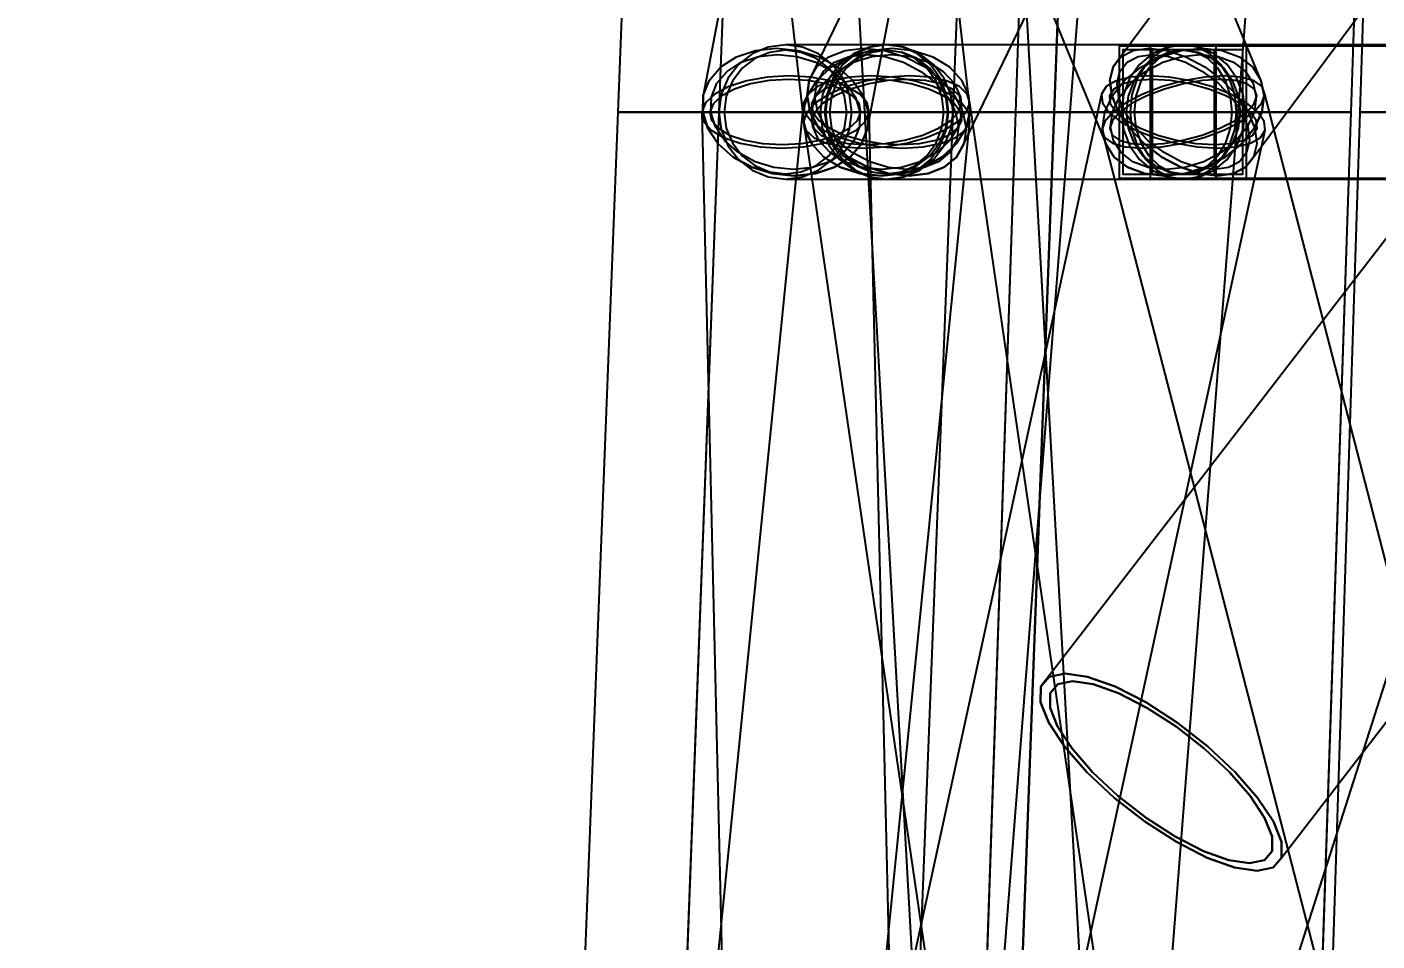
# Model space of a CAD drawing. Header units: millimetres. Extents: x -123812 to 252100, y -3000 to 639000.
# Drawn here: x -11298 to -7207, y 492488 to 495258 of the extents above; entities that cross this region are included whole.
import ezdxf

# ---------------------------------------------------------------- set-up
doc = ezdxf.new("R2010")
doc.units = ezdxf.units.MM
for name, color, linetype, lineweight in [('D-STR-ANTN', 7, 'Continuous', 25), ('D-STR-DIM', 7, 'Continuous', 13), ('D-STR-STRC', 7, 'Continuous', 25)]:
    doc.layers.add(name, color=color, linetype=linetype, lineweight=lineweight)
doc.styles.add('OpenSansCondensed-Light', font='OpenSansCondensed-Light.ttf')
doc.styles.add('TOWER_UNICODE', font='Arial Unicode.ttf')
doc.dimstyles.new('EZDXF', dxfattribs={"dimtxt": 0.25, "dimasz": 0.175, "dimexe": 0.375, "dimexo": 0.125, "dimgap": 0.1, "dimtad": 1, "dimlfac": 100, "dimzin": 12, "dimdsep": 46, "dimtxsty": 'OpenSansCondensed-Light', "dimblk": 'ARCHTICK', "dimcen": 2.5, "dimazin": 3, "dimtfac": 0.5, "dimtmove": 2, "dimatfit": 3})

# ---------------------------------------------------------------- blocks, each defined once
blk = doc.blocks.new('_ARCHTICK')
at = {"color": 0, "linetype": 'BYBLOCK', "const_width": 0.15}
blk.add_lwpolyline([(-0.5, -0.5), (0.5, 0.5)], dxfattribs=at)

msp = doc.modelspace()

# ---------------------------------------------------------------- linework, layer by layer
at = {"layer": 'D-STR-ANTN'}
msp.add_lwpolyline([(-2443, 500759.2), (-8226.2, 493259.2), (-8226.5, 493211.6), (-8202, 493149.6), (-8154.3, 493077.4), (-8086.6, 493000), (-8003.6, 492922.6), (-7910.9, 492850.4), (-7814.9, 492788.4), (-7722, 492740.8), (-7638.7, 492711), (-7570.5, 492700.8), (-7522.2, 492711), (-7497, 492740.8), (-1713.9, 500240.8)], dxfattribs=at)
msp.add_lwpolyline([(-2443, 500759.2), (-8226.2, 493259.2), (-8226.5, 493211.6), (-8202, 493149.6), (-8154.3, 493077.4), (-8086.6, 493000), (-8003.6, 492922.6), (-7910.9, 492850.4), (-7814.9, 492788.4), (-7722, 492740.8), (-7638.7, 492711), (-7570.5, 492700.8), (-7522.2, 492711), (-7497, 492740.8), (-1713.9, 500240.8)], dxfattribs=at)
for points in [[(-8086.6, 493000), (-8003.6, 492922.6), (-7910.9, 492850.4), (-7814.9, 492788.4), (-7722, 492740.8), (-7638.7, 492711), (-7570.5, 492700.8), (-7522.2, 492711), (-7497, 492740.8), (-7496.7, 492788.4), (-7521.2, 492850.4), (-7568.9, 492922.6), (-7636.6, 493000), (-7719.6, 493077.4), (-7812.3, 493149.6), (-7908.3, 493211.6), (-8001.2, 493259.2), (-8084.5, 493289), (-8152.6, 493299.2), (-8201, 493289), (-8226.2, 493259.2), (-8226.5, 493211.6), (-8202, 493149.6), (-8154.3, 493077.4)], [(-7636.6, 493000), (-7568.9, 492922.6), (-7521.2, 492850.4), (-7496.7, 492788.4), (-7497, 492740.8), (-7522.2, 492711), (-7570.5, 492700.8), (-7638.7, 492711), (-7722, 492740.8), (-7814.9, 492788.4), (-7910.9, 492850.4), (-8003.6, 492922.6), (-8086.6, 493000), (-8154.3, 493077.4), (-8202, 493149.6), (-8226.5, 493211.6), (-8226.2, 493259.2), (-8201, 493289), (-8152.6, 493299.2), (-8084.5, 493289), (-8001.2, 493259.2), (-7908.3, 493211.6), (-7812.3, 493149.6), (-7719.6, 493077.4)], [(-8069.1, 493000), (-7992.5, 492928.6), (-7907.1, 492862), (-7818.5, 492804.9), (-7732.9, 492761), (-7656, 492733.4), (-7593.2, 492724), (-7548.6, 492733.4), (-7525.4, 492761), (-7525.1, 492804.9), (-7547.7, 492862), (-7591.7, 492928.6), (-7654.1, 493000), (-7730.6, 493071.4), (-7816.1, 493138), (-7904.7, 493195.1), (-7990.3, 493239), (-8067.2, 493266.6), (-8130, 493276), (-8174.6, 493266.6), (-8197.8, 493239), (-8198.1, 493195.1), (-8175.5, 493138), (-8131.5, 493071.4)], [(-7654.1, 493000), (-7591.7, 492928.6), (-7547.7, 492862), (-7525.1, 492804.9), (-7525.4, 492761), (-7548.6, 492733.4), (-7593.2, 492724), (-7656, 492733.4), (-7732.9, 492761), (-7818.5, 492804.9), (-7907.1, 492862), (-7992.5, 492928.6), (-8069.1, 493000), (-8131.5, 493071.4), (-8175.5, 493138), (-8198.1, 493195.1), (-8197.8, 493239), (-8174.6, 493266.6), (-8130, 493276), (-8067.2, 493266.6), (-7990.3, 493239), (-7904.7, 493195.1), (-7816.1, 493138), (-7730.6, 493071.4)]]:
    msp.add_lwpolyline(points, close=True, dxfattribs=at)
at = {"layer": 'D-STR-STRC'}
for points in [[(-6521.8, 497136.5), (-8007.1, 495136.5), (-8016.6, 495096.6), (-8010.9, 495050), (-7990.5, 495000), (-7956.7, 494950), (-7911.9, 494903.4), (-7859, 494863.5), (-7801.7, 494832.8), (-7743.9, 494813.5), (-7689.5, 494806.9), (-7642.3, 494813.5), (-7605.4, 494832.8), (-7581.4, 494863.5), (-6096.1, 496863.5)], [(-7961.3, 497096.6), (-8927.7, 495096.6), (-8934.4, 495050), (-8924.7, 495000), (-8899.2, 494950), (-8859.6, 494903.4), (-8808.7, 494863.5), (-8750, 494832.8), (-8687.4, 494813.5), (-8625.2, 494806.9), (-8567.6, 494813.5), (-8518.7, 494832.8), (-8481.6, 494863.5), (-8458.9, 494903.4), (-7492.5, 496903.4)], [(-8853.1, 496903.4), (-8029.2, 494903.4), (-8003.4, 494863.5), (-7963.4, 494832.8), (-7911.9, 494813.5), (-7852.3, 494806.9), (-7788.8, 494813.5), (-7725.7, 494832.8), (-7667.2, 494863.5), (-7617.4, 494903.4), (-7579.6, 494950), (-7556.5, 495000), (-7549.6, 495050), (-7559.3, 495096.6), (-8383.3, 497096.6)], [(-9191.4, 474980.4), (-7473.6, 496980.4), (-7482.3, 496986.8), (-7507.6, 496994.1), (-7547.8, 497001.8), (-7600.3, 497009.4), (-7661.3, 497016.4), (-7726.9, 497022.2), (-7792.4, 497026.5), (-7853.5, 497029), (-7905.9, 497029.6), (-7946.2, 497028.1), (-7971.5, 497024.7), (-7980.1, 497019.6), (-9697.8, 475019.6)], [(-8867.2, 497050), (-9249, 495050), (-9250.6, 495000), (-9235.1, 494950), (-9203.6, 494903.4), (-9158.2, 494863.5), (-9102, 494832.8), (-9038.9, 494813.5), (-8973.1, 494806.9), (-8909.1, 494813.5), (-8851.4, 494832.8), (-8803.8, 494863.5), (-8769.5, 494903.4), (-8751, 494950), (-8369.2, 496950)], [(-9170.6, 496950), (-8941.7, 494950), (-8920.3, 494903.4), (-8883.5, 494863.5), (-8833.7, 494832.8), (-8774.3, 494813.5), (-8709.5, 494806.9), (-8643.5, 494813.5), (-8580.9, 494832.8), (-8526, 494863.5), (-8482.5, 494903.4), (-8453.3, 494950), (-8440.5, 495000), (-8445, 495050), (-8673.9, 497050)], [(-7132.3, 475014.1), (-8364.6, 497014.1), (-8373.2, 497019.4), (-8398.6, 497023.4), (-8438.9, 497025.9), (-8491.4, 497026.5), (-8552.6, 497025.4), (-8618.2, 497022.5), (-8683.8, 497018.1), (-8745, 497012.4), (-8797.5, 497005.9), (-8837.8, 496999), (-8863.2, 496992.2), (-8871.8, 496985.9), (-7639.6, 474985.9)], [(-6364, 495203.2), (-7794.2, 495203.2), (-7836, 495196.3), (-7874.8, 495176), (-7908.2, 495143.7), (-7933.8, 495101.6), (-7949.9, 495052.6), (-7955.4, 495000), (-7949.9, 494947.4), (-7933.8, 494898.4), (-7908.2, 494856.3), (-7874.8, 494824), (-7836, 494803.7), (-7794.2, 494796.8), (-6364, 494796.8)], [(-6364, 495203.2), (-7794.2, 495203.2), (-7836, 495196.3), (-7874.8, 495176), (-7908.2, 495143.7), (-7933.8, 495101.6), (-7949.9, 495052.6), (-7955.4, 495000), (-7949.9, 494947.4), (-7933.8, 494898.4), (-7908.2, 494856.3), (-7874.8, 494824), (-7836, 494803.7), (-7794.2, 494796.8), (-6364, 494796.8)], [(-8942.1, 489971.7), (-8441, 494971.7), (-8445, 495000), (-8466, 495028.3), (-8502.4, 495054.6), (-8551.8, 495077.3), (-8610.9, 495094.6), (-8675.6, 495105.5), (-8741.6, 495109.3), (-8804.2, 495105.5), (-8859.3, 495094.6), (-8903, 495077.3), (-8932.5, 495054.6), (-8945.7, 495028.3), (-9446.8, 490028.3)], [(-8627.5, 490000), (-8746.3, 495000), (-8752, 495028.3), (-8774.6, 495054.6), (-8812.5, 495077.3), (-8863.3, 495094.6), (-8923.3, 495105.5), (-8988.6, 495109.3), (-9054.6, 495105.5), (-9116.9, 495094.6), (-9171.3, 495077.3), (-9214, 495054.6), (-9242.1, 495028.3), (-9253.7, 495000), (-9134.8, 490000)], [(-8633.1, 489945.4), (-7546.2, 494945.4), (-7548.8, 494971.7), (-7568.2, 495000), (-7603, 495028.3), (-7650.8, 495054.6), (-7708.4, 495077.3), (-7771.8, 495094.6), (-7836.8, 495105.5), (-7898.8, 495109.3), (-7953.8, 495105.5), (-7997.8, 495094.6), (-8028, 495077.3), (-8042.3, 495054.6), (-9129.2, 490054.6)], [(-7710.9, 490028.3), (-8441.6, 495028.3), (-8448.8, 495054.6), (-8472.7, 495077.3), (-8511.6, 495094.6), (-8562.8, 495105.5), (-8623, 495109.3), (-8688, 495105.5), (-8753.3, 495094.6), (-8814.6, 495077.3), (-8867.5, 495054.6), (-8908.7, 495028.3), (-8935.1, 495000), (-8945.1, 494971.7), (-8214.3, 489971.7)], [(-7720.7, 489922.7), (-6122, 494922.7), (-6123.9, 494945.4), (-6142.2, 494971.7), (-6175.6, 495000), (-6221.9, 495028.3), (-6277.8, 495054.6), (-6339.6, 495077.3), (-6403, 495094.6), (-6463.8, 495105.5), (-6517.8, 495109.3), (-6561.3, 495105.5), (-6591.4, 495094.6), (-6605.9, 495077.3), (-8204.6, 490077.3)], [(-6254.5, 490054.6), (-7547.2, 495054.6), (-7555.4, 495077.3), (-7579.8, 495094.6), (-7618.8, 495105.5), (-7669.8, 495109.3), (-7729.3, 495105.5), (-7793.2, 495094.6), (-7857.1, 495077.3), (-7916.8, 495054.6), (-7968.1, 495028.3), (-8007.6, 495000), (-8032.5, 494971.7), (-8041.2, 494945.4), (-6748.4, 489945.4)]]:
    msp.add_lwpolyline(points, dxfattribs=at)
for points in [[(-9508.2, 495000), (-8491.8, 495000), (-8414.2, 497000), (-9430.2, 497000)], [(-9201.8, 495000), (-8184.9, 495000), (-8110.2, 497000), (-9126.2, 497000)], [(-9201.5, 495000), (-8185.1, 495000), (-8110.2, 497000), (-9126.2, 497000)], [(-8302.7, 495000), (-7285.8, 495000), (-7218.9, 497000), (-8234.9, 497000)], [(-8302.4, 495000), (-7286, 495000), (-7218.9, 497000), (-8234.9, 497000)], [(-7259.6, 495000), (-6242.7, 495000), (-6179.6, 497000), (-7195.6, 497000)], [(-8749.4, 495000), (-8751, 494950), (-8769.5, 494903.4), (-8803.8, 494863.5), (-8851.4, 494832.8), (-8909.1, 494813.5), (-8973.1, 494806.9), (-9038.9, 494813.5), (-9102, 494832.8), (-9158.2, 494863.5), (-9203.6, 494903.4), (-9235.1, 494950), (-9250.6, 495000), (-9249, 495050), (-9230.5, 495096.6), (-9196.2, 495136.5), (-9148.6, 495167.2), (-9090.9, 495186.5), (-9026.9, 495193.1), (-8961.1, 495186.5), (-8898, 495167.2), (-8841.8, 495136.5), (-8796.4, 495096.6), (-8764.9, 495050)], [(-9201.5, 495000), (-9194.6, 494947.4), (-9174.5, 494898.4), (-9142.5, 494856.3), (-9100.7, 494824), (-9052.1, 494803.7), (-9000, 494796.8), (-8693.3, 494796.8), (-8641.2, 494803.7), (-8592.6, 494824), (-8550.9, 494856.3), (-8518.9, 494898.4), (-8498.7, 494947.4), (-8491.9, 495000), (-8498.7, 495052.6), (-8518.9, 495101.6), (-8550.9, 495143.7), (-8592.6, 495176), (-8641.2, 495196.3), (-8693.3, 495203.2), (-9000, 495203.2), (-9052.1, 495196.3), (-9100.7, 495176), (-9142.5, 495143.7), (-9174.5, 495101.6), (-9194.6, 495052.6)], [(-9201.5, 495000), (-9194.6, 494947.4), (-9174.5, 494898.4), (-9142.5, 494856.3), (-9100.7, 494824), (-9052.1, 494803.7), (-9000, 494796.8), (-8947.9, 494803.7), (-8899.3, 494824), (-8857.5, 494856.3), (-8825.5, 494898.4), (-8805.4, 494947.4), (-8798.5, 495000), (-8805.4, 495052.6), (-8825.5, 495101.6), (-8857.5, 495143.7), (-8899.3, 495176), (-8947.9, 495196.3), (-9000, 495203.2), (-9052.1, 495196.3), (-9100.7, 495176), (-9142.5, 495143.7), (-9174.5, 495101.6), (-9194.6, 495052.6)], [(-9201.5, 495000), (-9194.6, 494947.4), (-9174.5, 494898.4), (-9142.5, 494856.3), (-9100.7, 494824), (-9052.1, 494803.7), (-9000, 494796.8), (-8693.3, 494796.8), (-8641.2, 494803.7), (-8592.6, 494824), (-8550.9, 494856.3), (-8518.9, 494898.4), (-8498.7, 494947.4), (-8491.9, 495000), (-8498.7, 495052.6), (-8518.9, 495101.6), (-8550.9, 495143.7), (-8592.6, 495176), (-8641.2, 495196.3), (-8693.3, 495203.2), (-9000, 495203.2), (-9052.1, 495196.3), (-9100.7, 495176), (-9142.5, 495143.7), (-9174.5, 495101.6), (-9194.6, 495052.6)], [(-9201.5, 495000), (-9194.6, 494947.4), (-9174.5, 494898.4), (-9142.5, 494856.3), (-9100.7, 494824), (-9052.1, 494803.7), (-9000, 494796.8), (-8947.9, 494803.7), (-8899.3, 494824), (-8857.5, 494856.3), (-8825.5, 494898.4), (-8805.4, 494947.4), (-8798.5, 495000), (-8805.4, 495052.6), (-8825.5, 495101.6), (-8857.5, 495143.7), (-8899.3, 495176), (-8947.9, 495196.3), (-9000, 495203.2), (-9052.1, 495196.3), (-9100.7, 495176), (-9142.5, 495143.7), (-9174.5, 495101.6), (-9194.6, 495052.6)], [(-8440.5, 495000), (-8453.3, 494950), (-8482.5, 494903.4), (-8526, 494863.5), (-8580.9, 494832.8), (-8643.5, 494813.5), (-8709.5, 494806.9), (-8774.3, 494813.5), (-8833.7, 494832.8), (-8883.5, 494863.5), (-8920.3, 494903.4), (-8941.7, 494950), (-8946.1, 495000), (-8933.3, 495050), (-8904.2, 495096.6), (-8860.7, 495136.5), (-8805.7, 495167.2), (-8743.2, 495186.5), (-8677.2, 495193.1), (-8612.3, 495186.5), (-8553, 495167.2), (-8503.2, 495136.5), (-8466.3, 495096.6), (-8445, 495050)], [(-8462, 495000), (-8452.2, 494950), (-8458.9, 494903.4), (-8481.6, 494863.5), (-8518.7, 494832.8), (-8567.6, 494813.5), (-8625.2, 494806.9), (-8687.4, 494813.5), (-8750, 494832.8), (-8808.7, 494863.5), (-8859.6, 494903.4), (-8899.2, 494950), (-8924.7, 495000), (-8934.4, 495050), (-8927.7, 495096.6), (-8905.1, 495136.5), (-8868, 495167.2), (-8819, 495186.5), (-8761.5, 495193.1), (-8699.3, 495186.5), (-8636.7, 495167.2), (-8577.9, 495136.5), (-8527.1, 495096.6), (-8487.5, 495050)], [(-8894.8, 495000), (-8887.9, 494947.4), (-8867.8, 494898.4), (-8835.8, 494856.3), (-8794.1, 494824), (-8745.5, 494803.7), (-8693.3, 494796.8), (-8641.2, 494803.7), (-8592.6, 494824), (-8550.9, 494856.3), (-8518.9, 494898.4), (-8498.7, 494947.4), (-8491.9, 495000), (-8498.7, 495052.6), (-8518.9, 495101.6), (-8550.9, 495143.7), (-8592.6, 495176), (-8641.2, 495196.3), (-8693.3, 495203.2), (-8745.5, 495196.3), (-8794.1, 495176), (-8835.8, 495143.7), (-8867.8, 495101.6), (-8887.9, 495052.6)], [(-8894.8, 495000), (-8887.9, 494947.4), (-8867.8, 494898.4), (-8835.8, 494856.3), (-8794.1, 494824), (-8745.5, 494803.7), (-8693.3, 494796.8), (-8641.2, 494803.7), (-8592.6, 494824), (-8550.9, 494856.3), (-8518.9, 494898.4), (-8498.7, 494947.4), (-8491.9, 495000), (-8498.7, 495052.6), (-8518.9, 495101.6), (-8550.9, 495143.7), (-8592.6, 495176), (-8641.2, 495196.3), (-8693.3, 495203.2), (-8745.5, 495196.3), (-8794.1, 495176), (-8835.8, 495143.7), (-8867.8, 495101.6), (-8887.9, 495052.6)], [(-8881.1, 495000), (-8874.7, 494947.4), (-8855.9, 494898.4), (-8826.1, 494856.3), (-8787.2, 494824), (-8741.9, 494803.7), (-8693.3, 494796.8), (-7794.2, 494796.8), (-7745.6, 494803.7), (-7700.4, 494824), (-7661.5, 494856.3), (-7631.6, 494898.4), (-7612.9, 494947.4), (-7606.5, 495000), (-7612.9, 495052.6), (-7631.6, 495101.6), (-7661.5, 495143.7), (-7700.4, 495176), (-7745.6, 495196.3), (-7794.2, 495203.2), (-8693.3, 495203.2), (-8741.9, 495196.3), (-8787.2, 495176), (-8826.1, 495143.7), (-8855.9, 495101.6), (-8874.7, 495052.6)], [(-8881.1, 495000), (-8874.7, 494947.4), (-8855.9, 494898.4), (-8826.1, 494856.3), (-8787.2, 494824), (-8741.9, 494803.7), (-8693.3, 494796.8), (-8644.7, 494803.7), (-8599.5, 494824), (-8560.6, 494856.3), (-8530.8, 494898.4), (-8512, 494947.4), (-8505.6, 495000), (-8512, 495052.6), (-8530.8, 495101.6), (-8560.6, 495143.7), (-8599.5, 495176), (-8644.7, 495196.3), (-8693.3, 495203.2), (-8741.9, 495196.3), (-8787.2, 495176), (-8826.1, 495143.7), (-8855.9, 495101.6), (-8874.7, 495052.6)], [(-8881.1, 495000), (-8874.7, 494947.4), (-8855.9, 494898.4), (-8826.1, 494856.3), (-8787.2, 494824), (-8741.9, 494803.7), (-8693.3, 494796.8), (-7794.2, 494796.8), (-7745.6, 494803.7), (-7700.4, 494824), (-7661.5, 494856.3), (-7631.6, 494898.4), (-7612.9, 494947.4), (-7606.5, 495000), (-7612.9, 495052.6), (-7631.6, 495101.6), (-7661.5, 495143.7), (-7700.4, 495176), (-7745.6, 495196.3), (-7794.2, 495203.2), (-8693.3, 495203.2), (-8741.9, 495196.3), (-8787.2, 495176), (-8826.1, 495143.7), (-8855.9, 495101.6), (-8874.7, 495052.6)], [(-8881.1, 495000), (-8874.7, 494947.4), (-8855.9, 494898.4), (-8826.1, 494856.3), (-8787.2, 494824), (-8741.9, 494803.7), (-8693.3, 494796.8), (-8644.7, 494803.7), (-8599.5, 494824), (-8560.6, 494856.3), (-8530.8, 494898.4), (-8512, 494947.4), (-8505.6, 495000), (-8512, 495052.6), (-8530.8, 495101.6), (-8560.6, 495143.7), (-8599.5, 495176), (-8644.7, 495196.3), (-8693.3, 495203.2), (-8741.9, 495196.3), (-8787.2, 495176), (-8826.1, 495143.7), (-8855.9, 495101.6), (-8874.7, 495052.6)], [(-7556.5, 495000), (-7579.6, 494950), (-7617.4, 494903.4), (-7667.2, 494863.5), (-7725.7, 494832.8), (-7788.8, 494813.5), (-7852.3, 494806.9), (-7911.9, 494813.5), (-7963.4, 494832.8), (-8003.4, 494863.5), (-8029.2, 494903.4), (-8038.9, 494950), (-8032, 495000), (-8008.8, 495050), (-7971.1, 495096.6), (-7921.3, 495136.5), (-7862.8, 495167.2), (-7799.7, 495186.5), (-7736.1, 495193.1), (-7676.6, 495186.5), (-7625.1, 495167.2), (-7585, 495136.5), (-7559.3, 495096.6), (-7549.6, 495050)], [(-7597.9, 495000), (-7577.5, 494950), (-7571.9, 494903.4), (-7581.4, 494863.5), (-7605.4, 494832.8), (-7642.3, 494813.5), (-7689.5, 494806.9), (-7743.9, 494813.5), (-7801.7, 494832.8), (-7859, 494863.5), (-7911.9, 494903.4), (-7956.7, 494950), (-7990.5, 495000), (-8010.9, 495050), (-8016.6, 495096.6), (-8007.1, 495136.5), (-7983.1, 495167.2), (-7946.2, 495186.5), (-7898.9, 495193.1), (-7844.6, 495186.5), (-7786.8, 495167.2), (-7729.5, 495136.5), (-7676.6, 495096.6), (-7631.7, 495050)], [(-7988.7, 494800), (-6557.9, 494800), (-6557.9, 495200), (-7988.7, 495200)], [(-7602.3, 495200), (-7988.7, 495200), (-7988.7, 494800), (-7602.3, 494800)], [(-7988.7, 494800), (-6557.9, 494800), (-6557.9, 495200), (-7988.7, 495200)], [(-7602.3, 495200), (-7988.7, 495200), (-7988.7, 494800), (-7602.3, 494800)], [(-7982, 495000), (-7975.6, 494947.4), (-7956.8, 494898.4), (-7927, 494856.3), (-7888.1, 494824), (-7842.8, 494803.7), (-7794.2, 494796.8), (-7745.6, 494803.7), (-7700.4, 494824), (-7661.5, 494856.3), (-7631.6, 494898.4), (-7612.9, 494947.4), (-7606.5, 495000), (-7612.9, 495052.6), (-7631.6, 495101.6), (-7661.5, 495143.7), (-7700.4, 495176), (-7745.6, 495196.3), (-7794.2, 495203.2), (-7842.8, 495196.3), (-7888.1, 495176), (-7927, 495143.7), (-7956.8, 495101.6), (-7975.6, 495052.6)], [(-7982, 495000), (-7975.6, 494947.4), (-7956.8, 494898.4), (-7927, 494856.3), (-7888.1, 494824), (-7842.8, 494803.7), (-7794.2, 494796.8), (-7745.6, 494803.7), (-7700.4, 494824), (-7661.5, 494856.3), (-7631.6, 494898.4), (-7612.9, 494947.4), (-7606.5, 495000), (-7612.9, 495052.6), (-7631.6, 495101.6), (-7661.5, 495143.7), (-7700.4, 495176), (-7745.6, 495196.3), (-7794.2, 495203.2), (-7842.8, 495196.3), (-7888.1, 495176), (-7927, 495143.7), (-7956.8, 495101.6), (-7975.6, 495052.6)], [(-7955.4, 495000), (-7949.9, 494947.4), (-7933.8, 494898.4), (-7908.2, 494856.3), (-7874.8, 494824), (-7836, 494803.7), (-7794.2, 494796.8), (-7752.5, 494803.7), (-7713.6, 494824), (-7680.2, 494856.3), (-7654.6, 494898.4), (-7638.5, 494947.4), (-7633, 495000), (-7638.5, 495052.6), (-7654.6, 495101.6), (-7680.2, 495143.7), (-7713.6, 495176), (-7752.5, 495196.3), (-7794.2, 495203.2), (-7836, 495196.3), (-7874.8, 495176), (-7908.2, 495143.7), (-7933.8, 495101.6), (-7949.9, 495052.6)], [(-7955.4, 495000), (-7949.9, 494947.4), (-7933.8, 494898.4), (-7908.2, 494856.3), (-7874.8, 494824), (-7836, 494803.7), (-7794.2, 494796.8), (-7752.5, 494803.7), (-7713.6, 494824), (-7680.2, 494856.3), (-7654.6, 494898.4), (-7638.5, 494947.4), (-7633, 495000), (-7638.5, 495052.6), (-7654.6, 495101.6), (-7680.2, 495143.7), (-7713.6, 495176), (-7752.5, 495196.3), (-7794.2, 495203.2), (-7836, 495196.3), (-7874.8, 495176), (-7908.2, 495143.7), (-7933.8, 495101.6), (-7949.9, 495052.6)], [(-7894.3, 494800), (-3797.7, 494800), (-3797.7, 495200), (-7894.3, 495200)], [(-7694.2, 495200), (-7894.3, 495200), (-7894.3, 494800), (-7694.2, 494800)], [(-8774.1, 495000), (-8775.5, 494954.9), (-8792.2, 494913), (-8823.1, 494876.9), (-8866, 494849.2), (-8918.1, 494831.8), (-8975.7, 494825.9), (-9035, 494831.8), (-9092, 494849.2), (-9142.6, 494876.9), (-9183.5, 494913), (-9212, 494954.9), (-9225.9, 495000), (-9224.5, 495045.1), (-9207.8, 495087), (-9176.9, 495123.1), (-9134, 495150.8), (-9081.9, 495168.2), (-9024.3, 495174.1), (-8965, 495168.2), (-8908, 495150.8), (-8857.4, 495123.1), (-8816.5, 495087), (-8788, 495045.1)], [(-9185.6, 495000), (-9179.3, 494951.5), (-9160.7, 494906.4), (-9131.2, 494867.6), (-9092.8, 494837.9), (-9048, 494819.2), (-9000, 494812.8), (-8952, 494819.2), (-8907.2, 494837.9), (-8868.8, 494867.6), (-8839.3, 494906.4), (-8820.7, 494951.5), (-8814.4, 495000), (-8820.7, 495048.5), (-8839.3, 495093.6), (-8868.8, 495132.4), (-8907.2, 495162.1), (-8952, 495180.8), (-9000, 495187.2), (-9048, 495180.8), (-9092.8, 495162.1), (-9131.2, 495132.4), (-9160.7, 495093.6), (-9179.3, 495048.5)], [(-9185.6, 495000), (-9179.3, 494951.5), (-9160.7, 494906.4), (-9131.2, 494867.6), (-9092.8, 494837.9), (-9048, 494819.2), (-9000, 494812.8), (-8952, 494819.2), (-8907.2, 494837.9), (-8868.8, 494867.6), (-8839.3, 494906.4), (-8820.7, 494951.5), (-8814.4, 495000), (-8820.7, 495048.5), (-8839.3, 495093.6), (-8868.8, 495132.4), (-8907.2, 495162.1), (-8952, 495180.8), (-9000, 495187.2), (-9048, 495180.8), (-9092.8, 495162.1), (-9131.2, 495132.4), (-9160.7, 495093.6), (-9179.3, 495048.5)], [(-8465.4, 495000), (-8477, 494954.9), (-8503.2, 494913), (-8542.5, 494876.9), (-8592, 494849.2), (-8648.4, 494831.8), (-8707.9, 494825.9), (-8766.4, 494831.8), (-8819.9, 494849.2), (-8864.8, 494876.9), (-8898, 494913), (-8917.2, 494954.9), (-8921.2, 495000), (-8909.7, 495045.1), (-8883.4, 495087), (-8844.2, 495123.1), (-8794.7, 495150.8), (-8738.3, 495168.2), (-8678.8, 495174.1), (-8620.3, 495168.2), (-8566.8, 495150.8), (-8521.9, 495123.1), (-8488.7, 495087), (-8469.4, 495045.1)], [(-8484.8, 495000), (-8476, 494954.9), (-8482, 494913), (-8502.4, 494876.9), (-8535.9, 494849.2), (-8580, 494831.8), (-8631.9, 494825.9), (-8688, 494831.8), (-8744.4, 494849.2), (-8797.4, 494876.9), (-8843.2, 494913), (-8878.9, 494954.9), (-8901.9, 495000), (-8910.7, 495045.1), (-8904.7, 495087), (-8884.2, 495123.1), (-8850.8, 495150.8), (-8806.6, 495168.2), (-8754.8, 495174.1), (-8698.7, 495168.2), (-8642.2, 495150.8), (-8589.3, 495123.1), (-8543.4, 495087), (-8507.8, 495045.1)], [(-8878.9, 495000), (-8872.6, 494951.5), (-8854.1, 494906.4), (-8824.6, 494867.6), (-8786.1, 494837.9), (-8741.4, 494819.2), (-8693.3, 494812.8), (-8645.3, 494819.2), (-8600.5, 494837.9), (-8562.1, 494867.6), (-8532.6, 494906.4), (-8514.1, 494951.5), (-8507.7, 495000), (-8514.1, 495048.5), (-8532.6, 495093.6), (-8562.1, 495132.4), (-8600.5, 495162.1), (-8645.3, 495180.8), (-8693.3, 495187.2), (-8741.4, 495180.8), (-8786.1, 495162.1), (-8824.6, 495132.4), (-8854.1, 495093.6), (-8872.6, 495048.5)], [(-8878.9, 495000), (-8872.6, 494951.5), (-8854.1, 494906.4), (-8824.6, 494867.6), (-8786.1, 494837.9), (-8741.4, 494819.2), (-8693.3, 494812.8), (-8645.3, 494819.2), (-8600.5, 494837.9), (-8562.1, 494867.6), (-8532.6, 494906.4), (-8514.1, 494951.5), (-8507.7, 495000), (-8514.1, 495048.5), (-8532.6, 495093.6), (-8562.1, 495132.4), (-8600.5, 495162.1), (-8645.3, 495180.8), (-8693.3, 495187.2), (-8741.4, 495180.8), (-8786.1, 495162.1), (-8824.6, 495132.4), (-8854.1, 495093.6), (-8872.6, 495048.5)], [(-8866.3, 495000), (-8860.4, 494951.5), (-8843.1, 494906.4), (-8815.6, 494867.6), (-8779.8, 494837.9), (-8738.1, 494819.2), (-8693.3, 494812.8), (-8648.6, 494819.2), (-8606.9, 494837.9), (-8571, 494867.6), (-8543.6, 494906.4), (-8526.3, 494951.5), (-8520.4, 495000), (-8526.3, 495048.5), (-8543.6, 495093.6), (-8571, 495132.4), (-8606.9, 495162.1), (-8648.6, 495180.8), (-8693.3, 495187.2), (-8738.1, 495180.8), (-8779.8, 495162.1), (-8815.6, 495132.4), (-8843.1, 495093.6), (-8860.4, 495048.5)], [(-8866.3, 495000), (-8860.4, 494951.5), (-8843.1, 494906.4), (-8815.6, 494867.6), (-8779.8, 494837.9), (-8738.1, 494819.2), (-8693.3, 494812.8), (-8648.6, 494819.2), (-8606.9, 494837.9), (-8571, 494867.6), (-8543.6, 494906.4), (-8526.3, 494951.5), (-8520.4, 495000), (-8526.3, 495048.5), (-8543.6, 495093.6), (-8571, 495132.4), (-8606.9, 495162.1), (-8648.6, 495180.8), (-8693.3, 495187.2), (-8738.1, 495180.8), (-8779.8, 495162.1), (-8815.6, 495132.4), (-8843.1, 495093.6), (-8860.4, 495048.5)], [(-7579.9, 495000), (-7600.7, 494954.9), (-7634.8, 494913), (-7679.7, 494876.9), (-7732.4, 494849.2), (-7789.3, 494831.8), (-7846.6, 494825.9), (-7900.3, 494831.8), (-7946.8, 494849.2), (-7982.8, 494876.9), (-8006, 494913), (-8014.8, 494954.9), (-8008.6, 495000), (-7987.7, 495045.1), (-7953.7, 495087), (-7908.8, 495123.1), (-7856, 495150.8), (-7799.1, 495168.2), (-7741.9, 495174.1), (-7688.2, 495168.2), (-7641.7, 495150.8), (-7605.6, 495123.1), (-7582.4, 495087), (-7573.6, 495045.1)], [(-7617.2, 495000), (-7598.8, 494954.9), (-7593.8, 494913), (-7602.3, 494876.9), (-7624, 494849.2), (-7657.2, 494831.8), (-7699.8, 494825.9), (-7748.9, 494831.8), (-7801, 494849.2), (-7852.6, 494876.9), (-7900.3, 494913), (-7940.8, 494954.9), (-7971.2, 495000), (-7989.6, 495045.1), (-7994.7, 495087), (-7986.1, 495123.1), (-7964.5, 495150.8), (-7931.2, 495168.2), (-7888.6, 495174.1), (-7839.6, 495168.2), (-7787.5, 495150.8), (-7735.8, 495123.1), (-7688.2, 495087), (-7647.7, 495045.1)], [(-7613.9, 495188), (-7977.1, 495188), (-7977.1, 494812), (-7613.9, 494812)], [(-7613.9, 495188), (-7977.1, 495188), (-7977.1, 494812), (-7613.9, 494812)], [(-7967.2, 495000), (-7961.3, 494951.5), (-7944, 494906.4), (-7916.5, 494867.6), (-7880.7, 494837.9), (-7839, 494819.2), (-7794.2, 494812.8), (-7749.5, 494819.2), (-7707.8, 494837.9), (-7671.9, 494867.6), (-7644.4, 494906.4), (-7627.2, 494951.5), (-7621.3, 495000), (-7627.2, 495048.5), (-7644.4, 495093.6), (-7671.9, 495132.4), (-7707.8, 495162.1), (-7749.5, 495180.8), (-7794.2, 495187.2), (-7839, 495180.8), (-7880.7, 495162.1), (-7916.5, 495132.4), (-7944, 495093.6), (-7961.3, 495048.5)], [(-7967.2, 495000), (-7961.3, 494951.5), (-7944, 494906.4), (-7916.5, 494867.6), (-7880.7, 494837.9), (-7839, 494819.2), (-7794.2, 494812.8), (-7749.5, 494819.2), (-7707.8, 494837.9), (-7671.9, 494867.6), (-7644.4, 494906.4), (-7627.2, 494951.5), (-7621.3, 495000), (-7627.2, 495048.5), (-7644.4, 495093.6), (-7671.9, 495132.4), (-7707.8, 495162.1), (-7749.5, 495180.8), (-7794.2, 495187.2), (-7839, 495180.8), (-7880.7, 495162.1), (-7916.5, 495132.4), (-7944, 495093.6), (-7961.3, 495048.5)], [(-7942.7, 495000), (-7937.7, 494951.5), (-7922.8, 494906.4), (-7899.2, 494867.6), (-7868.5, 494837.9), (-7832.7, 494819.2), (-7794.2, 494812.8), (-7755.8, 494819.2), (-7720, 494837.9), (-7689.2, 494867.6), (-7665.6, 494906.4), (-7650.8, 494951.5), (-7645.7, 495000), (-7650.8, 495048.5), (-7665.6, 495093.6), (-7689.2, 495132.4), (-7720, 495162.1), (-7755.8, 495180.8), (-7794.2, 495187.2), (-7832.7, 495180.8), (-7868.5, 495162.1), (-7899.2, 495132.4), (-7922.8, 495093.6), (-7937.7, 495048.5)], [(-7942.7, 495000), (-7937.7, 494951.5), (-7922.8, 494906.4), (-7899.2, 494867.6), (-7868.5, 494837.9), (-7832.7, 494819.2), (-7794.2, 494812.8), (-7755.8, 494819.2), (-7720, 494837.9), (-7689.2, 494867.6), (-7665.6, 494906.4), (-7650.8, 494951.5), (-7645.7, 495000), (-7650.8, 495048.5), (-7665.6, 495093.6), (-7689.2, 495132.4), (-7720, 495162.1), (-7755.8, 495180.8), (-7794.2, 495187.2), (-7832.7, 495180.8), (-7868.5, 495162.1), (-7899.2, 495132.4), (-7922.8, 495093.6), (-7937.7, 495048.5)], [(-7700.2, 495188), (-7888.3, 495188), (-7888.3, 494812), (-7700.2, 494812)], [(-9253.7, 495000), (-9248, 494971.7), (-9225.4, 494945.4), (-9187.5, 494922.7), (-9136.7, 494905.4), (-9076.7, 494894.5), (-9011.4, 494890.7), (-8945.4, 494894.5), (-8883.1, 494905.4), (-8828.7, 494922.7), (-8786, 494945.4), (-8757.9, 494971.7), (-8746.3, 495000), (-8752, 495028.3), (-8774.6, 495054.6), (-8812.5, 495077.3), (-8863.3, 495094.6), (-8923.3, 495105.5), (-8988.6, 495109.3), (-9054.6, 495105.5), (-9116.9, 495094.6), (-9171.3, 495077.3), (-9214, 495054.6), (-9242.1, 495028.3)], [(-8941.7, 495000), (-8920.7, 494971.7), (-8884.3, 494945.4), (-8834.8, 494922.7), (-8775.7, 494905.4), (-8711, 494894.5), (-8645.1, 494890.7), (-8582.5, 494894.5), (-8527.4, 494905.4), (-8483.6, 494922.7), (-8454.2, 494945.4), (-8441, 494971.7), (-8445, 495000), (-8466, 495028.3), (-8502.4, 495054.6), (-8551.8, 495077.3), (-8610.9, 495094.6), (-8675.6, 495105.5), (-8741.6, 495109.3), (-8804.2, 495105.5), (-8859.3, 495094.6), (-8903, 495077.3), (-8932.5, 495054.6), (-8945.7, 495028.3)], [(-8935.1, 495000), (-8945.1, 494971.7), (-8937.9, 494945.4), (-8914, 494922.7), (-8875.1, 494905.4), (-8823.8, 494894.5), (-8763.7, 494890.7), (-8698.7, 494894.5), (-8633.4, 494905.4), (-8572.1, 494922.7), (-8519.1, 494945.4), (-8478, 494971.7), (-8451.6, 495000), (-8441.6, 495028.3), (-8448.8, 495054.6), (-8472.7, 495077.3), (-8511.6, 495094.6), (-8562.8, 495105.5), (-8623, 495109.3), (-8688, 495105.5), (-8753.3, 495094.6), (-8814.6, 495077.3), (-8867.5, 495054.6), (-8908.7, 495028.3)], [(-8020.3, 495000), (-7985.5, 494971.7), (-7937.7, 494945.4), (-7880.1, 494922.7), (-7816.7, 494905.4), (-7751.7, 494894.5), (-7689.6, 494890.7), (-7634.7, 494894.5), (-7590.6, 494905.4), (-7560.4, 494922.7), (-7546.2, 494945.4), (-7548.8, 494971.7), (-7568.2, 495000), (-7603, 495028.3), (-7650.8, 495054.6), (-7708.4, 495077.3), (-7771.8, 495094.6), (-7836.8, 495105.5), (-7898.8, 495109.3), (-7953.8, 495105.5), (-7997.8, 495094.6), (-8028, 495077.3), (-8042.3, 495054.6), (-8039.6, 495028.3)], [(-8007.6, 495000), (-8032.5, 494971.7), (-8041.2, 494945.4), (-8033.1, 494922.7), (-8008.7, 494905.4), (-7969.6, 494894.5), (-7918.6, 494890.7), (-7859.2, 494894.5), (-7795.3, 494905.4), (-7731.3, 494922.7), (-7671.7, 494945.4), (-7620.3, 494971.7), (-7580.9, 495000), (-7555.9, 495028.3), (-7547.2, 495054.6), (-7555.4, 495077.3), (-7579.8, 495094.6), (-7618.8, 495105.5), (-7669.8, 495109.3), (-7729.3, 495105.5), (-7793.2, 495094.6), (-7857.1, 495077.3), (-7916.8, 495054.6), (-7968.1, 495028.3)], [(-9228.7, 495000), (-9223.6, 494974.5), (-9203.2, 494950.7), (-9169, 494930.3), (-9123.3, 494914.7), (-9069.2, 494904.8), (-9010.3, 494901.5), (-8950.8, 494904.8), (-8894.6, 494914.7), (-8845.6, 494930.3), (-8807.1, 494950.7), (-8781.7, 494974.5), (-8771.3, 495000), (-8776.4, 495025.5), (-8796.8, 495049.3), (-8831, 495069.7), (-8876.7, 495085.3), (-8930.8, 495095.2), (-8989.7, 495098.5), (-9049.2, 495095.2), (-9105.4, 495085.3), (-9154.4, 495069.7), (-9192.9, 495049.3), (-9218.3, 495025.5)], [(-8917.2, 495000), (-8898.3, 494974.5), (-8865.5, 494950.7), (-8820.9, 494930.3), (-8767.6, 494914.7), (-8709.3, 494904.8), (-8649.9, 494901.5), (-8593.4, 494904.8), (-8543.7, 494914.7), (-8504.3, 494930.3), (-8477.7, 494950.7), (-8465.8, 494974.5), (-8469.5, 495000), (-8488.3, 495025.5), (-8521.2, 495049.3), (-8565.8, 495069.7), (-8619, 495085.3), (-8677.4, 495095.2), (-8736.8, 495098.5), (-8793.3, 495095.2), (-8842.9, 495085.3), (-8882.4, 495069.7), (-8909, 495049.3), (-8920.8, 495025.5)], [(-8911.3, 495000), (-8920.3, 494974.5), (-8913.8, 494950.7), (-8892.3, 494930.3), (-8857.2, 494914.7), (-8811, 494904.8), (-8756.7, 494901.5), (-8698.2, 494904.8), (-8639.3, 494914.7), (-8584, 494930.3), (-8536.3, 494950.7), (-8499.2, 494974.5), (-8475.4, 495000), (-8466.4, 495025.5), (-8472.9, 495049.3), (-8494.4, 495069.7), (-8529.4, 495085.3), (-8575.7, 495095.2), (-8629.9, 495098.5), (-8688.5, 495095.2), (-8747.4, 495085.3), (-8802.6, 495069.7), (-8850.4, 495049.3), (-8887.5, 495025.5)], [(-7998, 495000), (-7966.7, 494974.5), (-7923.6, 494950.7), (-7871.6, 494930.3), (-7814.5, 494914.7), (-7755.9, 494904.8), (-7699.9, 494901.5), (-7650.4, 494904.8), (-7610.7, 494914.7), (-7583.4, 494930.3), (-7570.6, 494950.7), (-7573, 494974.5), (-7590.4, 495000), (-7621.8, 495025.5), (-7664.9, 495049.3), (-7716.8, 495069.7), (-7774, 495085.3), (-7832.6, 495095.2), (-7888.5, 495098.5), (-7938.1, 495095.2), (-7977.8, 495085.3), (-8005, 495069.7), (-8017.9, 495049.3), (-8015.5, 495025.5)], [(-7986.6, 495000), (-8009.1, 494974.5), (-8016.9, 494950.7), (-8009.6, 494930.3), (-7987.5, 494914.7), (-7952.4, 494904.8), (-7906.4, 494901.5), (-7852.8, 494904.8), (-7795.2, 494914.7), (-7737.5, 494930.3), (-7683.7, 494950.7), (-7637.5, 494974.5), (-7601.9, 495000), (-7579.4, 495025.5), (-7571.6, 495049.3), (-7578.9, 495069.7), (-7600.9, 495085.3), (-7636.1, 495095.2), (-7682.1, 495098.5), (-7735.7, 495095.2), (-7793.3, 495085.3), (-7850.9, 495069.7), (-7904.7, 495049.3), (-7951, 495025.5)], [(-9703.1, 490000), (-8685.8, 490000), (-8491.8, 495000), (-9508.2, 495000)], [(-8491.8, 495000), (-8509.1, 495000), (-8559.9, 495000), (-8640.7, 495000), (-8745.9, 495000), (-8868.5, 495000), (-9000, 495000), (-9131.5, 495000), (-9254.1, 495000), (-9359.3, 495000), (-9440.1, 495000), (-9490.9, 495000), (-9508.2, 495000), (-9490.9, 495000), (-9440.1, 495000), (-9359.3, 495000), (-9254.1, 495000), (-9131.5, 495000), (-9000, 495000), (-8868.5, 495000), (-8745.9, 495000), (-8640.7, 495000), (-8559.9, 495000), (-8509.1, 495000)], [(-8491.8, 495000), (-8509.1, 495000), (-8559.9, 495000), (-8640.7, 495000), (-8745.9, 495000), (-8868.5, 495000), (-9000, 495000), (-9131.5, 495000), (-9254.1, 495000), (-9359.3, 495000), (-9440.1, 495000), (-9490.9, 495000), (-9508.2, 495000), (-9490.9, 495000), (-9440.1, 495000), (-9359.3, 495000), (-9254.1, 495000), (-9131.5, 495000), (-9000, 495000), (-8868.5, 495000), (-8745.9, 495000), (-8640.7, 495000), (-8559.9, 495000), (-8509.1, 495000)], [(-8551.7, 495000), (-8566.9, 495000), (-8611.7, 495000), (-8683, 495000), (-8775.8, 495000), (-8884, 495000), (-9000, 495000), (-9116, 495000), (-9224.2, 495000), (-9317, 495000), (-9388.3, 495000), (-9433.1, 495000), (-9448.3, 495000), (-9433.1, 495000), (-9388.3, 495000), (-9317, 495000), (-9224.2, 495000), (-9116, 495000), (-9000, 495000), (-8884, 495000), (-8775.8, 495000), (-8683, 495000), (-8611.7, 495000), (-8566.9, 495000)], [(-8551.7, 495000), (-8566.9, 495000), (-8611.7, 495000), (-8683, 495000), (-8775.8, 495000), (-8884, 495000), (-9000, 495000), (-9116, 495000), (-9224.2, 495000), (-9317, 495000), (-9388.3, 495000), (-9433.1, 495000), (-9448.3, 495000), (-9433.1, 495000), (-9388.3, 495000), (-9317, 495000), (-9224.2, 495000), (-9116, 495000), (-9000, 495000), (-8884, 495000), (-8775.8, 495000), (-8683, 495000), (-8611.7, 495000), (-8566.9, 495000)], [(-9390.8, 490000), (-8371.5, 490000), (-8184.9, 495000), (-9201.8, 495000)], [(-9389.8, 490000), (-8372.5, 490000), (-8185.1, 495000), (-9201.5, 495000)], [(-8184.9, 495000), (-8202.2, 495000), (-8253, 495000), (-8333.8, 495000), (-8439.1, 495000), (-8561.7, 495000), (-8693.3, 495000), (-8824.9, 495000), (-8947.6, 495000), (-9052.9, 495000), (-9133.7, 495000), (-9184.5, 495000), (-9201.8, 495000), (-9184.5, 495000), (-9133.7, 495000), (-9052.9, 495000), (-8947.6, 495000), (-8824.9, 495000), (-8693.3, 495000), (-8561.7, 495000), (-8439.1, 495000), (-8333.8, 495000), (-8253, 495000), (-8202.2, 495000)], [(-8185.1, 495000), (-8202.5, 495000), (-8253.2, 495000), (-8334, 495000), (-8439.2, 495000), (-8561.8, 495000), (-8693.3, 495000), (-8824.9, 495000), (-8947.4, 495000), (-9052.7, 495000), (-9133.4, 495000), (-9184.2, 495000), (-9201.5, 495000), (-9184.2, 495000), (-9133.4, 495000), (-9052.7, 495000), (-8947.4, 495000), (-8824.9, 495000), (-8693.3, 495000), (-8561.8, 495000), (-8439.2, 495000), (-8334, 495000), (-8253.2, 495000), (-8202.5, 495000)], [(-8185.1, 495000), (-8202.5, 495000), (-8253.2, 495000), (-8334, 495000), (-8439.2, 495000), (-8561.8, 495000), (-8693.3, 495000), (-8824.9, 495000), (-8947.4, 495000), (-9052.7, 495000), (-9133.4, 495000), (-9184.2, 495000), (-9201.5, 495000), (-9184.2, 495000), (-9133.4, 495000), (-9052.7, 495000), (-8947.4, 495000), (-8824.9, 495000), (-8693.3, 495000), (-8561.8, 495000), (-8439.2, 495000), (-8334, 495000), (-8253.2, 495000), (-8202.5, 495000)], [(-8245, 495000), (-8260.3, 495000), (-8305.1, 495000), (-8376.3, 495000), (-8469.2, 495000), (-8577.3, 495000), (-8693.3, 495000), (-8809.4, 495000), (-8917.5, 495000), (-9010.4, 495000), (-9081.6, 495000), (-9126.4, 495000), (-9141.7, 495000), (-9126.4, 495000), (-9081.6, 495000), (-9010.4, 495000), (-8917.5, 495000), (-8809.4, 495000), (-8693.3, 495000), (-8577.3, 495000), (-8469.2, 495000), (-8376.3, 495000), (-8305.1, 495000), (-8260.3, 495000)], [(-8245, 495000), (-8260.3, 495000), (-8305.1, 495000), (-8376.3, 495000), (-8469.2, 495000), (-8577.3, 495000), (-8693.3, 495000), (-8809.4, 495000), (-8917.5, 495000), (-9010.4, 495000), (-9081.6, 495000), (-9126.4, 495000), (-9141.7, 495000), (-9126.4, 495000), (-9081.6, 495000), (-9010.4, 495000), (-8917.5, 495000), (-8809.4, 495000), (-8693.3, 495000), (-8577.3, 495000), (-8469.2, 495000), (-8376.3, 495000), (-8305.1, 495000), (-8260.3, 495000)], [(-8472.2, 490000), (-7453, 490000), (-7285.8, 495000), (-8302.7, 495000)], [(-8471.3, 490000), (-7454, 490000), (-7286, 495000), (-8302.4, 495000)], [(-7285.8, 495000), (-7303.1, 495000), (-7353.9, 495000), (-7434.7, 495000), (-7540, 495000), (-7662.6, 495000), (-7794.2, 495000), (-7925.8, 495000), (-8048.5, 495000), (-8153.8, 495000), (-8234.6, 495000), (-8285.4, 495000), (-8302.7, 495000), (-8285.4, 495000), (-8234.6, 495000), (-8153.8, 495000), (-8048.5, 495000), (-7925.8, 495000), (-7794.2, 495000), (-7662.6, 495000), (-7540, 495000), (-7434.7, 495000), (-7353.9, 495000), (-7303.1, 495000)], [(-7286, 495000), (-7303.4, 495000), (-7354.1, 495000), (-7434.9, 495000), (-7540.1, 495000), (-7662.7, 495000), (-7794.2, 495000), (-7925.8, 495000), (-8048.3, 495000), (-8153.6, 495000), (-8234.3, 495000), (-8285.1, 495000), (-8302.4, 495000), (-8285.1, 495000), (-8234.3, 495000), (-8153.6, 495000), (-8048.3, 495000), (-7925.8, 495000), (-7794.2, 495000), (-7662.7, 495000), (-7540.1, 495000), (-7434.9, 495000), (-7354.1, 495000), (-7303.4, 495000)], [(-7286, 495000), (-7303.4, 495000), (-7354.1, 495000), (-7434.9, 495000), (-7540.1, 495000), (-7662.7, 495000), (-7794.2, 495000), (-7925.8, 495000), (-8048.3, 495000), (-8153.6, 495000), (-8234.3, 495000), (-8285.1, 495000), (-8302.4, 495000), (-8285.1, 495000), (-8234.3, 495000), (-8153.6, 495000), (-8048.3, 495000), (-7925.8, 495000), (-7794.2, 495000), (-7662.7, 495000), (-7540.1, 495000), (-7434.9, 495000), (-7354.1, 495000), (-7303.4, 495000)], [(-7345.9, 495000), (-7361.2, 495000), (-7406, 495000), (-7477.2, 495000), (-7570.1, 495000), (-7678.2, 495000), (-7794.2, 495000), (-7910.3, 495000), (-8018.4, 495000), (-8111.3, 495000), (-8182.5, 495000), (-8227.3, 495000), (-8242.6, 495000), (-8227.3, 495000), (-8182.5, 495000), (-8111.3, 495000), (-8018.4, 495000), (-7910.3, 495000), (-7794.2, 495000), (-7678.2, 495000), (-7570.1, 495000), (-7477.2, 495000), (-7406, 495000), (-7361.2, 495000)], [(-7345.9, 495000), (-7361.2, 495000), (-7406, 495000), (-7477.2, 495000), (-7570.1, 495000), (-7678.2, 495000), (-7794.2, 495000), (-7910.3, 495000), (-8018.4, 495000), (-8111.3, 495000), (-8182.5, 495000), (-8227.3, 495000), (-8242.6, 495000), (-8227.3, 495000), (-8182.5, 495000), (-8111.3, 495000), (-8018.4, 495000), (-7910.3, 495000), (-7794.2, 495000), (-7678.2, 495000), (-7570.1, 495000), (-7477.2, 495000), (-7406, 495000), (-7361.2, 495000)], [(-7419.4, 490000), (-6400.2, 490000), (-6242.7, 495000), (-7259.6, 495000)], [(-6242.7, 495000), (-6260, 495000), (-6310.8, 495000), (-6391.6, 495000), (-6496.9, 495000), (-6619.5, 495000), (-6751.1, 495000), (-6882.7, 495000), (-7005.4, 495000), (-7110.7, 495000), (-7191.5, 495000), (-7242.3, 495000), (-7259.6, 495000), (-7242.3, 495000), (-7191.5, 495000), (-7110.7, 495000), (-7005.4, 495000), (-6882.7, 495000), (-6751.1, 495000), (-6619.5, 495000), (-6496.9, 495000), (-6391.6, 495000), (-6310.8, 495000), (-6260, 495000)]]:
    msp.add_lwpolyline(points, close=True, dxfattribs=at)

# ---------------------------------------------------------------- dimensions: what is measured, and where the dimension line sits
at = {"layer": 'D-STR-DIM'}
msp.add_linear_dim(base=(-112000, 0), p1=(0, 0), p2=(0, 634000), angle=90, dimstyle='EZDXF', override={"dimtxt": 8400, "dimasz": 3750, "dimexe": 2100, "dimexo": 1800, "dimgap": 2100, "dimtad": 1, "dimdec": 0, "dimlfac": 1, "dimlunit": 2, "dimtxsty": 'TOWER_UNICODE', "dimclrd": 7, "dimclre": 7, "dimclrt": 7}, dxfattribs=at).render()

doc.saveas('drawing.dxf')
